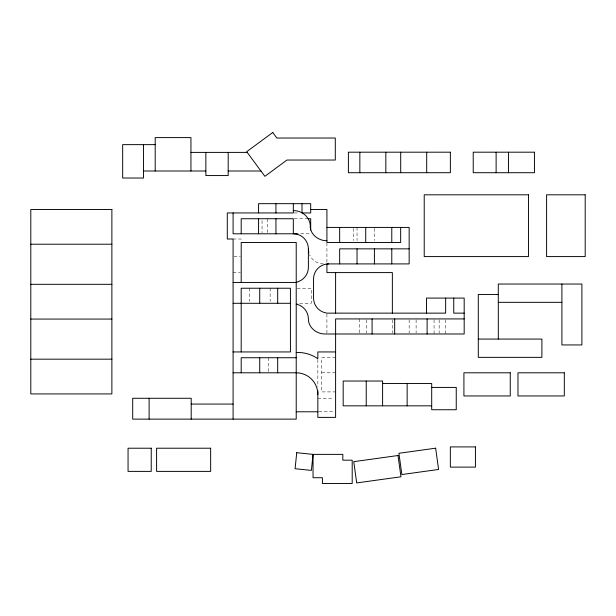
<?xml version="1.0" encoding="UTF-8"?>
<svg xmlns="http://www.w3.org/2000/svg" width="616" height="616" viewBox="0 0 616 616"><rect width="100%" height="100%" fill="white"/><g stroke="black" fill="none" stroke-linecap="round" stroke-linejoin="round"><path stroke-width="0.46" stroke-dasharray="3.08 2.31" d="M294.194 212.944L298.537 212.944M294.24 218.734L307.038 218.734M300.639 233.795L310.695 233.795M233.087 239.008L241.195 239.008L241.195 240.833M233.988 256.379L240.294 256.379M233.087 272.595L240.294 272.595M297.158 288.234L311.28 288.234L311.28 303.295L297.158 303.295M335.605 357.734L321.706 357.734L321.706 391.907L335.605 391.907M321.706 372.796L335.605 372.796M317.841 398.275L333.733 398.275M318.78 411.596L333.733 411.596M445.645 319.873L445.645 333.988M439.162 319.873L439.162 333.048M434.064 319.873L434.064 333.988M416.108 319.873L416.108 333.048M409.155 319.873L409.155 333.048M392.361 319.873L392.361 333.048M374.405 228.359L374.405 240.594M366.297 319.873L366.297 333.048M359.351 318.926L359.351 333.048M357.034 227.42L357.034 240.594M353.561 228.359L353.561 240.594M326.919 242.943L326.919 263.032M326.919 314.083L326.919 333.04M317.841 359.505L317.841 386.933M270.155 288.234L270.155 301.409M268.707 357.734L268.707 371.848M267.259 218.734L267.259 232.848M262.046 220.613L262.046 232.848M249.303 288.234L249.303 301.409M323.439 263.91A15.061 15.061 0 0 1 309.525 254.616"/><path stroke-width="0.92" d="M155.194 144.637L122.669 144.637L122.669 178.032L143.482 178.032L143.482 144.637M190.945 152.391L247.209 152.391M143.482 171.002L205.86 171.002M228.19 171.002L260.953 171.002M310.695 209.463L326.919 209.463L326.919 242.481L400.662 242.481L400.662 227.42M307.954 218.734L310.695 218.734L310.695 230.03M326.919 227.42L409.155 227.42L409.155 263.91L327.258 263.91M297.898 233.795L233.087 233.795L233.087 212.944M30.8 244.213L111.881 244.213M409.155 248.849L339.655 248.849L339.655 263.91M233.087 282.444L296.219 282.444L299.083 281.296A15.061 15.061 0 0 0 308.385 267.382L308.385 248.849A15.061 15.061 0 0 0 293.324 233.795L293.324 218.734L241.195 218.734L241.195 233.795M30.8 284.315L111.881 284.315M498.298 294.448L478.293 294.448L478.293 357.357L541.895 357.357L541.895 339.07L478.293 339.07M498.298 302.333L561.9 302.333M233.087 303.295L290.429 303.295M464.179 313.136L453.753 313.136L453.753 298.082M464.179 318.926L335.605 318.926L335.605 417.386L317.841 417.386L317.841 390.713M30.8 319.065L111.881 319.065M233.087 351.944L290.429 351.944L290.429 288.234L241.195 288.234L241.195 351.944M335.605 351.944L317.841 351.944L317.841 358.728A34.704 34.704 0 0 0 296.219 352.529M296.219 357.734L241.195 357.734L241.195 372.796M30.8 359.174L111.881 359.174M233.087 372.796L296.219 372.796A21.622 21.622 0 0 1 317.841 394.417M382.598 383.514L431.7 383.514L431.7 409.74L456.248 409.74L456.248 387.418L431.7 387.418M191.199 404.065L233.087 404.065M431.7 405.836L343.181 405.836L343.181 381.035L382.598 381.035L382.598 405.836M296.219 411.788L317.841 411.788M293.324 210.626C302.471 210.295 311.149 218.226 310.264 227.65C311.396 235.497 319.265 240.879 326.919 240.74M296.219 304.204L297.22 304.404A15.061 15.061 0 0 1 308.385 318.949C308.331 327.65 316.87 334.219 325.179 333.988L464.179 333.988L464.179 298.082L426.534 298.082L426.534 313.136M561.9 284.038L561.9 344.937L581.897 344.937L581.897 284.038L498.298 284.038L498.298 339.07M508.454 152.191L508.454 172.711M496.119 152.191L496.119 172.711M445.645 298.082L445.645 313.136L326.919 313.136L324.717 312.628A15.061 15.061 0 0 1 313.552 298.082L313.552 278.963A15.061 15.061 0 0 1 328.613 263.91M427.111 318.926L427.111 333.988M426.695 152.191L426.695 172.711M407.145 383.514L407.145 405.836M400.708 152.191L400.708 172.711M394.679 318.926L394.679 333.988M392.361 313.136L392.361 272.595L326.919 272.595L326.919 263.987M391.784 227.42L391.784 242.481M391.784 248.849L391.784 263.91M385.832 152.191L385.832 172.711M374.405 248.849L374.405 263.91M372.087 318.926L372.087 333.988M366.235 381.035L366.235 405.836M365.719 227.42L365.719 242.481M359.844 152.191L359.844 172.711M357.034 248.849L357.034 263.91M339.655 227.42L339.655 242.481M335.605 272.595L335.605 313.136M302.009 203.673L302.009 212.944L310.695 212.944L310.695 203.673L258.574 203.673L258.574 212.944M293.324 203.673L293.324 212.944L227.296 212.944L227.296 239.008L233.087 239.008L233.087 419.126M277.685 288.234L277.685 303.295M277.685 357.734L277.685 372.796M275.945 203.673L275.945 212.944M275.945 218.734L275.945 233.795M259.729 288.234L259.729 303.295M259.729 357.734L259.729 372.796M258.574 218.734L258.574 233.795M241.195 282.444L241.195 242.481L296.219 242.481L296.219 419.126L132.702 419.126L132.702 398.275L191.199 398.275L191.199 419.126M228.19 152.391L228.19 175.56L205.86 175.56L205.86 152.391M190.945 171.002L190.945 137.607L155.194 137.607L155.194 171.002M149.111 398.275L149.111 419.126M308.893 252.745A15.061 15.061 0 0 1 308.385 248.849M296.743 452.698L295.087 468.714L311.388 470.401L313.043 454.377L342.827 454.377L342.827 460.175L352.206 460.175L352.206 483.514L322.414 483.514L322.414 477.716L313.043 477.716L313.043 454.377L296.743 452.698M272.757 132.486L246.708 151.713L264.888 176.33L286.956 160.037L335.296 160.037L335.296 138.023L276.846 138.023L272.757 132.486M435.643 448.186L398.914 453.284L401.863 474.551L438.6 469.454L435.643 448.186M398.013 455.517L353.753 461.661L356.702 482.929L400.962 476.784L398.013 455.517M450.365 152.191L348.394 152.191L348.394 172.711L450.365 172.711L450.365 152.191M534.442 152.191L473.227 152.191L473.227 172.711L534.442 172.711L534.442 152.191M528.466 194.81L424.216 194.81L424.216 256.587L528.466 256.587L528.466 194.81M585.2 194.81L546.592 194.81L546.592 256.587L585.2 256.587L585.2 194.81M111.881 209.463L30.8 209.463L30.8 393.924L111.881 393.924L111.881 209.463M510.256 372.796L463.917 372.796L463.917 395.957L510.256 395.957L510.256 372.796M564.31 372.796L517.979 372.796L517.979 395.957L564.31 395.957L564.31 372.796M475.421 446.908L450.342 446.908L450.342 467.12L475.421 467.12L475.421 446.908M151.228 448.217L128.059 448.217L128.059 471.386L151.228 471.386L151.228 448.217M210.649 448.217L156.595 448.217L156.595 471.386L210.649 471.386L210.649 448.217"/></g></svg>
